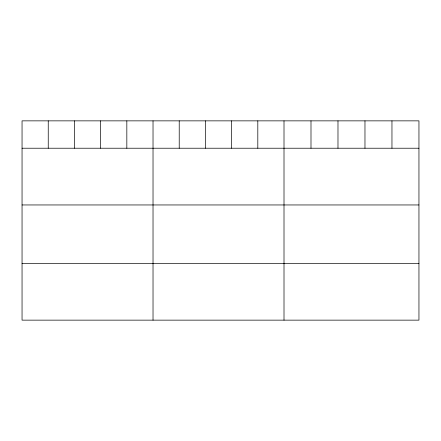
<?xml version="1.0" encoding="UTF-8"?>
<svg xmlns="http://www.w3.org/2000/svg" width="441" height="441" viewBox="0 0 441 441"><rect width="100%" height="100%" fill="white"/><g stroke="black" fill="none" stroke-linecap="round" stroke-linejoin="round"><path stroke-width="0.66" d="M418.95 148.22L418.95 320.144L22.05 320.144L22.05 120.856L418.95 120.856L418.95 148.22L22.05 148.22M22.05 204.955L418.95 204.955M22.05 263.409L418.95 263.409M391.961 120.856L391.961 148.22M364.972 120.856L364.972 148.22M337.982 120.856L337.982 148.22M310.993 120.856L310.993 148.22M284.004 120.856L284.004 320.144M257.809 120.856L257.809 148.22M231.613 120.856L231.613 148.22M205.418 120.856L205.418 148.22M179.222 120.856L179.222 148.22M153.027 120.856L153.027 320.144M126.832 120.856L126.832 148.22M100.636 120.856L100.636 148.22M74.441 120.856L74.441 148.22M48.245 120.856L48.245 148.22"/></g></svg>
